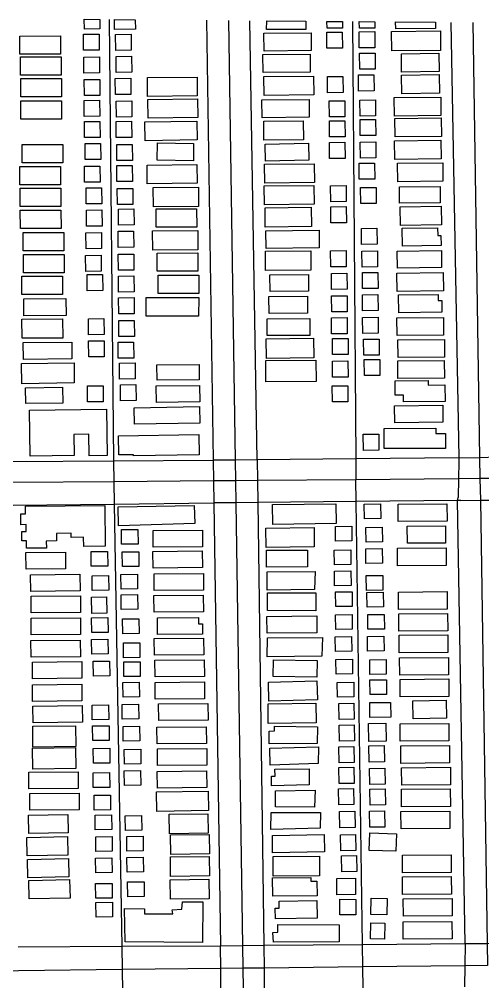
# Model space of a CAD drawing. Header units: millimetres. Extents: x 0 to 813, y 0 to 785.
# Drawn here: x 219.7 to 412.7, y 381.8 to 782.9 of the extents above; entities that cross this region are included whole.
import ezdxf

# ---------------------------------------------------------------- set-up
doc = ezdxf.new("R2010")
doc.units = ezdxf.units.MM

msp = doc.modelspace()

# ---------------------------------------------------------------- linework, layer by layer
at = {"layer": 'buildings'}
for points in [[(246.8158, 782.8512), (253.2755, 782.7948), (253.3151, 778.7896), (246.8565, 778.724), (246.8158, 782.8512)], [(259.3741, 782.7416), (268.037, 782.666), (268.1066, 778.7268), (259.4476, 778.5805), (259.3741, 782.7416)], [(322.7679, 782.1883), (339.0338, 782.0463), (339.036, 778.6063), (322.7664, 778.6042), (322.7679, 782.1883)], [(347.8694, 781.9692), (354.3291, 781.9128), (354.3561, 779.1831), (347.8976, 779.1285), (347.8694, 781.9692)], [(361.3342, 781.8517), (367.794, 781.7953), (367.82, 779.1765), (361.3613, 779.1108), (361.3342, 781.8517)], [(374.8056, 777.8053), (395.1441, 777.983), (395.2146, 769.899), (374.8762, 769.7324), (374.8056, 777.8053)], [(376.4681, 781.7196), (393.0066, 781.5752), (393.0274, 778.9342), (376.4911, 778.8121), (376.4681, 781.7196)], [(219.9451, 775.8617), (236.8874, 775.9021), (236.9037, 768.2738), (219.9614, 768.2445), (219.9451, 775.8617)], [(246.4893, 776.5953), (252.9478, 776.6498), (253.0139, 769.976), (246.5553, 769.9104), (246.4893, 776.5953)], [(259.8447, 776.534), (266.3033, 776.5885), (266.3694, 769.9147), (259.9108, 769.8491), (259.8447, 776.534)], [(321.5822, 777.0267), (341.2322, 777.2436), (341.3164, 769.7813), (321.6663, 769.5533), (321.5822, 777.0267)], [(347.7584, 777.4531), (354.217, 777.5188), (354.2832, 770.8339), (347.8246, 770.7793), (347.7584, 777.4531)], [(361.2901, 777.6125), (367.7571, 777.6781), (367.8233, 771.0043), (361.3564, 770.9386), (361.2901, 777.6125)], [(220.2092, 767.1541), (237.1433, 767.1947), (237.1595, 759.5664), (220.2255, 759.537), (220.2092, 767.1541)], [(246.6304, 767.1116), (253.0889, 767.1662), (253.155, 760.4923), (246.6964, 760.4267), (246.6304, 767.1116)], [(260.0469, 767.3829), (266.5054, 767.4374), (266.5716, 760.7636), (260.1129, 760.698), (260.0469, 767.3829)], [(321.1639, 768.1031), (340.8222, 768.3199), (340.9064, 760.8576), (321.248, 760.6297), (321.1639, 768.1031)], [(361.4943, 768.6723), (367.9529, 768.738), (368.019, 762.0531), (361.5605, 761.9985), (361.4943, 768.6723)], [(378.8581, 768.4985), (394.4906, 768.7284), (394.606, 761.0326), (378.9735, 760.8027), (378.8581, 768.4985)], [(220.3542, 758.1146), (237.2883, 758.1551), (237.3045, 750.5268), (220.3705, 750.4974), (220.3542, 758.1146)], [(259.6842, 758.1812), (266.1427, 758.2357), (266.2088, 751.5619), (259.7502, 751.4963), (259.6842, 758.1812)], [(273.0764, 758.5193), (293.7726, 758.7713), (293.87, 750.9313), (273.1738, 750.6793), (273.0764, 758.5193)], [(321.6151, 758.9387), (342.3112, 759.1909), (342.4088, 751.3509), (321.7126, 751.1099), (321.6151, 758.9387)], [(348.0532, 758.9409), (354.5119, 759.0066), (354.578, 752.3217), (348.1193, 752.2559), (348.0532, 758.9409)], [(360.9587, 759.6276), (367.4257, 759.6932), (367.4835, 753.0084), (361.025, 752.9538), (360.9587, 759.6276)], [(378.9626, 759.5481), (394.595, 759.778), (394.7104, 752.0711), (379.0779, 751.8412), (378.9626, 759.5481)], [(246.7725, 757.739), (253.231, 757.7935), (253.2971, 751.1197), (246.8385, 751.0541), (246.7725, 757.739)], [(375.9008, 750.1812), (395.2357, 750.4454), (395.3342, 742.7054), (376.0076, 742.4522), (375.9008, 750.1812)], [(220.4391, 748.8535), (237.3732, 748.894), (237.3895, 741.2657), (220.4555, 741.2363), (220.4391, 748.8535)], [(246.7461, 749.034), (253.2047, 749.0885), (253.2708, 742.4147), (246.8121, 742.3491), (246.7461, 749.034)], [(260.1578, 748.7501), (266.6163, 748.8047), (266.6825, 742.1308), (260.2238, 742.0652), (260.1578, 748.7501)], [(273.2711, 749.4682), (293.9674, 749.7202), (294.0648, 741.8802), (273.3686, 741.6282), (273.2711, 749.4682)], [(320.7584, 749.2528), (340.4084, 749.4697), (340.4926, 742.0074), (320.8425, 741.7794), (320.7584, 749.2528)], [(348.8037, 748.8745), (355.2622, 748.9291), (355.3284, 742.2553), (348.8698, 742.1896), (348.8037, 748.8745)], [(361.6062, 749.1735), (368.0648, 749.2392), (368.1311, 742.5654), (361.6724, 742.4997), (361.6062, 749.1735)], [(246.8931, 740.2165), (253.3516, 740.271), (253.4177, 733.5972), (246.9591, 733.5316), (246.8931, 740.2165)], [(260.0836, 740.2676), (266.5421, 740.3222), (266.6083, 733.6484), (260.1496, 733.5827), (260.0836, 740.2676)], [(271.9937, 740.0857), (293.687, 740.4401), (293.8173, 732.5554), (272.124, 732.2011), (271.9937, 740.0857)], [(321.552, 740.3297), (337.9892, 740.497), (338.0612, 732.5906), (321.6241, 732.4344), (321.552, 740.3297)], [(348.9047, 740.4904), (355.3716, 740.545), (355.4295, 733.8712), (348.9709, 733.8055), (348.9047, 740.4904)], [(361.6766, 741.0784), (368.1351, 741.133), (368.2014, 734.4592), (361.7427, 734.3934), (361.6766, 741.0784)], [(376.1655, 741.5292), (395.4922, 741.7935), (395.599, 734.0534), (376.2641, 733.8003), (376.1655, 741.5292)], [(220.9439, 730.6614), (237.8781, 730.7019), (237.8943, 723.0736), (220.9603, 723.0442), (220.9439, 730.6614)], [(247.145, 731.065), (253.6036, 731.1195), (253.6697, 724.4457), (247.211, 724.38), (247.145, 731.065)], [(260.34, 730.6719), (266.7985, 730.7265), (266.8647, 724.0526), (260.406, 723.987), (260.34, 730.6719)], [(277.2079, 724.0954), (277.3375, 731.3116), (292.3598, 731.0581), (292.2302, 723.8308), (277.2079, 724.0954)], [(322.0918, 730.8648), (340.2568, 731.1724), (340.3775, 724.0761), (322.2124, 723.7685), (322.0918, 730.8648)], [(348.901, 731.5077), (355.3596, 731.5734), (355.4257, 724.8885), (348.9589, 724.8339), (348.901, 731.5077)], [(361.7356, 731.6731), (368.1942, 731.7389), (368.2603, 725.0539), (361.8018, 724.9993), (361.7356, 731.6731)], [(376.0173, 732.1591), (395.3523, 732.4233), (395.4508, 724.6833), (376.1241, 724.4301), (376.0173, 732.1591)], [(260.3131, 721.9114), (266.7717, 721.966), (266.8378, 715.2922), (260.3792, 715.2265), (260.3131, 721.9114)], [(272.9651, 722.0783), (293.6614, 722.3304), (293.7589, 714.4904), (273.0627, 714.2495), (272.9651, 722.0783)], [(321.8519, 722.4059), (342.5482, 722.6581), (342.6457, 714.8181), (321.9495, 714.5771), (321.8519, 722.4059)], [(361.2685, 722.8721), (367.7355, 722.9377), (367.7934, 716.264), (361.3348, 716.1983), (361.2685, 722.8721)], [(377.2808, 722.8544), (396.0843, 723.0899), (396.1829, 715.361), (377.3793, 715.1254), (377.2808, 722.8544)], [(219.9752, 721.465), (236.9094, 721.5055), (236.9256, 713.8773), (219.9916, 713.8478), (219.9752, 721.465)], [(246.8467, 721.6406), (253.3053, 721.6952), (253.3714, 715.0213), (246.9127, 714.9557), (246.8467, 721.6406)], [(220.1202, 712.4254), (237.0543, 712.4549), (237.0706, 704.8377), (220.1365, 704.8083), (220.1202, 712.4254)], [(247.5977, 712.5958), (254.0562, 712.6503), (254.1224, 705.9765), (247.6637, 705.9108), (247.5977, 712.5958)], [(260.5695, 712.3157), (267.0281, 712.3703), (267.0942, 705.6964), (260.6355, 705.6308), (260.5695, 712.3157)], [(275.5318, 712.7844), (294.3428, 712.9197), (294.3967, 704.8358), (275.5857, 704.7117), (275.5318, 712.7844)], [(321.7731, 713.3905), (342.4694, 713.6427), (342.5669, 705.8027), (321.8707, 705.5617), (321.7731, 713.3905)], [(349.3744, 713.4824), (355.8329, 713.5371), (355.8991, 706.8632), (349.4405, 706.7975), (349.3744, 713.4824)], [(361.8856, 712.7402), (368.3443, 712.806), (368.4104, 706.1211), (361.9517, 706.0553), (361.8856, 712.7402)], [(378.0578, 712.9765), (394.9765, 713.1397), (395.0417, 706.3549), (378.1231, 706.1917), (378.0578, 712.9765)], [(220.181, 703.2534), (237.1152, 703.2939), (237.1315, 695.6656), (220.1974, 695.6362), (220.181, 703.2534)], [(247.6826, 703.3236), (254.1411, 703.3781), (254.2073, 696.7043), (247.7486, 696.6386), (247.6826, 703.3236)], [(261.0508, 703.7618), (267.5094, 703.8163), (267.5756, 697.1425), (261.1169, 697.0768), (261.0508, 703.7618)], [(276.6824, 703.8693), (293.6165, 703.8989), (293.6329, 696.2817), (276.6987, 696.241), (276.6824, 703.8693)], [(322.0834, 704.2607), (341.2856, 704.5148), (341.3981, 696.486), (322.1876, 696.2319), (322.0834, 704.2607)], [(349.4305, 704.7101), (355.8975, 704.7758), (355.9636, 698.0909), (349.4966, 698.0252), (349.4305, 704.7101)], [(378.4009, 704.7347), (395.5027, 704.9629), (395.6089, 697.1562), (378.5071, 696.9391), (378.4009, 704.7347)], [(221.3202, 693.9941), (238.2544, 694.0347), (238.2707, 686.4064), (221.3365, 686.3769), (221.3202, 693.9941)], [(247.4922, 693.8983), (253.9508, 693.9528), (254.0169, 687.279), (247.5582, 687.2134), (247.4922, 693.8983)], [(260.9117, 694.5026), (267.3703, 694.5571), (267.4364, 687.8833), (260.9778, 687.8177), (260.9117, 694.5026)], [(275.266, 694.7323), (294.0771, 694.8676), (294.1393, 686.7948), (275.3282, 686.6595), (275.266, 694.7323)], [(322.415, 694.7087), (344.564, 694.9593), (344.6495, 687.6413), (322.5005, 687.3907), (322.415, 694.7087)], [(362.1933, 695.6936), (368.6519, 695.7482), (368.7181, 689.0744), (362.2511, 689.0087), (362.1933, 695.6936)], [(379.1775, 695.7562), (393.947, 696.0048), (394.0012, 692.7066), (395.2963, 692.7286), (395.3677, 688.5419), (379.3031, 688.2824), (379.1775, 695.7562)], [(322.2163, 686.2162), (341.1433, 686.3284), (341.189, 678.2557), (322.2702, 678.1435), (322.2163, 686.2162)], [(349.3866, 686.3785), (355.8536, 686.4442), (355.9114, 679.7593), (349.4527, 679.6936), (349.3866, 686.3785)], [(362.4597, 686.2865), (368.9184, 686.3523), (368.9846, 679.6674), (362.526, 679.6127), (362.4597, 686.2865)], [(377.1772, 686.2801), (395.5077, 686.5198), (395.6033, 679.4016), (377.2728, 679.1619), (377.1772, 686.2801)], [(221.522, 684.8097), (238.4562, 684.8391), (238.4725, 677.2219), (221.5383, 677.1814), (221.522, 684.8097)], [(247.3516, 684.4726), (253.8102, 684.5271), (253.8763, 677.8533), (247.4176, 677.7877), (247.3516, 684.4726)], [(260.9943, 684.9639), (267.4529, 685.0185), (267.519, 678.3446), (261.0603, 678.279), (260.9943, 684.9639)], [(277.1854, 685.4552), (294.1195, 685.4848), (294.1359, 677.8676), (277.2017, 677.8269), (277.1854, 685.4552)], [(220.7791, 675.8001), (237.7134, 675.8406), (237.7296, 668.2124), (220.7954, 668.1829), (220.7791, 675.8001)], [(248.0119, 676.45), (254.4705, 676.5046), (254.5366, 669.8307), (248.0779, 669.7651), (248.0119, 676.45)], [(261.0307, 675.8365), (267.4893, 675.891), (267.5554, 669.2172), (261.0967, 669.1515), (261.0307, 675.8365)], [(277.636, 676.2353), (294.5702, 676.2649), (294.5866, 668.6477), (277.6523, 668.607), (277.636, 676.2353)], [(324.0887, 676.3066), (340.1192, 676.4663), (340.1919, 669.5926), (324.1614, 669.4329), (324.0887, 676.3066)], [(349.7112, 676.9821), (356.1782, 677.0366), (356.2361, 670.3629), (349.7774, 670.2972), (349.7112, 676.9821)], [(362.6218, 677.2801), (369.0805, 677.3459), (369.1467, 670.6721), (362.688, 670.6063), (362.6218, 677.2801)], [(376.9976, 677.1213), (396.3245, 677.3856), (396.4312, 669.6455), (377.0962, 669.3923), (376.9976, 677.1213)], [(221.5927, 666.3328), (239.1752, 666.4564), (239.2302, 659.4607), (221.6394, 659.3371), (221.5927, 666.3328)], [(261.1176, 666.7974), (267.5762, 666.8519), (267.6423, 660.1781), (261.1836, 660.1125), (261.1176, 666.7974)], [(272.6489, 666.9408), (294.4632, 666.8833), (294.4451, 659.1109), (272.6224, 659.1685), (272.6489, 666.9408)], [(323.7112, 667.3049), (339.7421, 667.509), (339.8295, 660.4131), (323.8069, 660.2089), (323.7112, 667.3049)], [(349.8037, 667.6099), (356.2707, 667.6755), (356.3369, 661.0017), (349.8699, 660.9361), (349.8037, 667.6099)], [(362.6077, 668.0643), (369.0746, 668.1189), (369.1325, 661.4451), (362.6738, 661.3794), (362.6077, 668.0643)], [(377.6566, 667.9773), (394.177, 668.1551), (394.2052, 665.6787), (395.6662, 665.6882), (395.7227, 660.7466), (377.7411, 660.5483), (377.6566, 667.9773)], [(220.8715, 657.9115), (237.7897, 658.0076), (237.836, 650.0238), (220.9178, 649.9276), (220.8715, 657.9115)], [(248.5153, 658.0914), (254.9739, 658.146), (255.04, 651.4721), (248.5813, 651.4065), (248.5153, 658.0914)], [(322.9416, 658.0846), (340.7476, 658.1399), (340.7694, 651.1334), (322.9634, 651.078), (322.9416, 658.0846)], [(349.757, 658.4609), (356.224, 658.5266), (356.2901, 651.8417), (349.8232, 651.7871), (349.757, 658.4609)], [(362.7328, 658.6252), (369.1998, 658.6908), (369.2659, 652.0059), (362.799, 651.9514), (362.7328, 658.6252)], [(377.0341, 658.4892), (396.3851, 658.6533), (396.4528, 651.1912), (377.1018, 651.027), (377.0341, 658.4892)], [(261.1425, 657.3147), (267.6012, 657.3693), (267.6673, 650.6955), (261.2086, 650.6298), (261.1425, 657.3147)], [(322.6032, 649.7599), (342.3036, 650.0096), (342.4062, 641.8032), (322.7059, 641.5645), (322.6032, 649.7599)], [(350.1793, 649.7965), (356.6381, 649.8622), (356.7042, 643.1773), (350.2454, 643.1116), (350.1793, 649.7965)], [(221.4251, 648.1355), (241.5734, 648.3477), (241.645, 641.3519), (221.505, 641.1395), (221.4251, 648.1355)], [(248.6006, 648.8636), (255.0592, 648.9182), (255.1253, 642.2443), (248.6666, 642.1787), (248.6006, 648.8636)], [(260.8978, 648.3119), (267.3564, 648.3664), (267.4225, 641.6926), (260.9638, 641.627), (260.8978, 648.3119)], [(363.1515, 649.5388), (369.6102, 649.6045), (369.6763, 642.9196), (363.2177, 642.865), (363.1515, 649.5388)], [(377.444, 649.3363), (396.8032, 649.4892), (396.8625, 642.0271), (377.5115, 641.863), (377.444, 649.3363)], [(220.7264, 639.4364), (242.5359, 639.7674), (242.6615, 631.3498), (220.8519, 631.0188), (220.7264, 639.4364)], [(261.4856, 639.6016), (267.9443, 639.6561), (268.0104, 632.9823), (261.5517, 632.9166), (261.4856, 639.6016)], [(277.0769, 638.8878), (294.6675, 638.9782), (294.7026, 632.549), (277.1203, 632.4584), (277.0769, 638.8878)], [(322.3658, 640.6459), (343.2852, 640.7518), (343.3322, 631.8796), (322.4045, 631.7738), (322.3658, 640.6459)], [(350.1389, 640.4143), (356.6059, 640.48), (356.672, 633.795), (350.2051, 633.7405), (350.1389, 640.4143)], [(363.4009, 641.0313), (369.8596, 641.097), (369.9258, 634.4121), (363.4671, 634.3575), (363.4009, 641.0313)], [(377.3676, 640.5873), (396.7185, 640.7404), (396.7862, 633.2782), (377.4268, 633.1141), (377.3676, 640.5873)], [(248.1539, 630.0692), (254.6125, 630.1237), (254.6786, 623.4499), (248.2199, 623.3843), (248.1539, 630.0692)], [(261.8548, 630.56), (268.3134, 630.6146), (268.3796, 623.9407), (261.9208, 623.8751), (261.8548, 630.56)], [(276.8008, 630.0962), (294.8238, 630.2717), (294.8965, 623.3979), (276.8652, 623.2225), (276.8008, 630.0962)], [(350.0489, 630.111), (356.5159, 630.1767), (356.582, 623.4917), (350.115, 623.4261), (350.0489, 630.111)], [(376.2313, 632.1363), (390.0289, 632.2935), (390.0537, 630.3834), (396.9525, 630.4675), (397.0336, 623.5937), (379.7907, 623.389), (379.7495, 626.2763), (376.3043, 626.2397), (376.2313, 632.1363)], [(222.3646, 629.34), (237.7237, 629.5942), (237.8315, 622.9422), (222.4807, 622.688), (222.3646, 629.34)], [(376.0496, 621.7894), (396.0742, 622.092), (396.1867, 615.007), (376.1536, 614.6933), (376.0496, 621.7894)], [(224.067, 619.9426), (256.121, 620.3727), (256.3756, 601.0836), (248.8125, 600.9832), (248.6918, 609.9671), (242.4571, 609.8884), (242.5795, 601.1155), (224.3235, 600.8755), (224.067, 619.9426)], [(267.5653, 621.0054), (294.8213, 621.4444), (294.9355, 614.5703), (267.6713, 614.1425), (267.5653, 621.0054)], [(261.0215, 609.3262), (294.5206, 609.8327), (294.6544, 601.4039), (267.274, 600.9882), (267.2696, 601.4324), (261.1426, 601.3417), (261.0215, 609.3262)], [(362.988, 609.9116), (369.4549, 609.9662), (369.5129, 603.2924), (363.0541, 603.2267), (362.988, 609.9116)], [(371.7257, 612.3891), (393.2092, 612.4458), (393.2148, 610.2362), (397.2243, 610.2456), (397.2448, 604.0385), (371.7517, 603.9613), (371.7257, 612.3891)], [(220.3372, 576.7462), (222.3273, 576.7567), (222.2925, 579.94), (255.352, 580.2463), (255.5101, 563.325), (246.5615, 563.2358), (246.5182, 567.0334), (241.3063, 566.9859), (241.2866, 568.7079), (235.184, 568.6496), (235.2189, 565.4849), (231.0021, 565.4474), (231.0253, 562.5248), (222.8143, 562.4478), (222.7786, 565.5194), (220.8093, 565.4994), (220.7744, 569.4551), (222.6672, 569.4851), (222.636, 572.2867), (220.3814, 572.2599), (220.3372, 576.7462)], [(260.858, 579.7235), (292.59, 580.1998), (292.8586, 572.724), (261.0456, 571.7365), (260.858, 579.7235)], [(325.2618, 580.6836), (351.5703, 580.9756), (351.664, 572.6915), (325.3554, 572.3995), (325.2618, 580.6836)], [(363.3815, 580.8391), (370.2223, 580.9237), (370.3017, 574.8049), (363.4609, 574.7203), (363.3815, 580.8391)], [(377.5263, 580.8155), (397.8404, 580.9823), (397.9013, 573.6979), (377.579, 573.5422), (377.5263, 580.8155)], [(262.2981, 570.2194), (269.1389, 570.3039), (269.2182, 564.1851), (262.3774, 564.1006), (262.2981, 570.2194)], [(275.4934, 569.8264), (296.0319, 570.0243), (296.104, 563.0728), (275.5654, 562.8749), (275.4934, 569.8264)], [(322.3923, 570.8558), (342.4823, 571.1548), (342.599, 563.0103), (322.5229, 562.7018), (322.3923, 570.8558)], [(351.3716, 571.5282), (358.2124, 571.6128), (358.2918, 565.494), (351.451, 565.4094), (351.3716, 571.5282)], [(364.0938, 571.1506), (370.9346, 571.2352), (371.014, 565.1164), (364.1732, 565.0318), (364.0938, 571.1506)], [(381.3313, 571.6662), (397.2783, 571.738), (397.3071, 564.5759), (381.3684, 564.5041), (381.3313, 571.6662)], [(322.7359, 561.6017), (339.769, 561.6297), (339.7706, 554.6402), (322.7444, 554.6121), (322.7359, 561.6017)], [(350.9372, 561.7164), (357.7781, 561.801), (357.8574, 555.6822), (351.0166, 555.5977), (350.9372, 561.7164)], [(364.0158, 562.2129), (370.8566, 562.2975), (370.936, 556.1787), (364.0951, 556.0941), (364.0158, 562.2129)], [(377.1914, 562.4198), (397.5055, 562.5867), (397.5664, 555.3022), (377.2441, 555.1465), (377.1914, 562.4198)], [(222.4772, 560.6524), (238.9812, 560.8188), (239.0449, 553.8674), (222.5492, 553.7009), (222.4772, 560.6524)], [(249.6666, 561.0362), (256.5074, 561.1207), (256.5867, 555.002), (249.7458, 554.9175), (249.6666, 561.0362)], [(262.6401, 560.9227), (269.481, 561.0072), (269.5603, 554.8885), (262.7194, 554.804), (262.6401, 560.9227)], [(275.4175, 561.1552), (295.9561, 561.3531), (296.0281, 554.4016), (275.4895, 554.2037), (275.4175, 561.1552)], [(224.4884, 551.441), (245.0271, 551.6499), (245.0991, 544.6984), (224.5604, 544.4896), (224.4884, 551.441)], [(250.0683, 550.9729), (256.9091, 551.0574), (256.9884, 544.9386), (250.1475, 544.8541), (250.0683, 550.9729)], [(262.0685, 551.5674), (268.9094, 551.6519), (268.9887, 545.5332), (262.1478, 545.4487), (262.0685, 551.5674)], [(275.8668, 551.7798), (296.4054, 551.9777), (296.4691, 545.0263), (275.9304, 544.8173), (275.8668, 551.7798)], [(322.9077, 552.6004), (342.9962, 552.7227), (342.7435, 545.3073), (322.959, 544.9311), (322.9077, 552.6004)], [(350.9931, 552.9108), (357.834, 552.9954), (357.9133, 546.8766), (351.0725, 546.792), (350.9931, 552.9108)], [(364.2584, 551.0295), (371.0993, 551.1141), (371.1786, 544.9953), (364.3378, 544.9107), (364.2584, 551.0295)], [(224.6502, 542.4235), (245.1889, 542.6213), (245.2608, 535.6698), (224.7222, 535.4721), (224.6502, 542.4235)], [(249.7826, 542.037), (256.0593, 542.1597), (256.1998, 535.452), (249.9231, 535.3292), (249.7826, 542.037)], [(262.135, 543.0393), (268.9759, 543.1238), (269.0552, 537.005), (262.2143, 536.9205), (262.135, 543.0393)], [(275.829, 542.7085), (296.3676, 542.9064), (296.4396, 535.955), (275.901, 535.7571), (275.829, 542.7085)], [(323.1799, 543.9333), (343.2244, 543.8047), (343.1733, 536.3596), (323.1288, 536.4976), (323.1799, 543.9333)], [(351.4901, 544.2346), (358.3309, 544.3192), (358.4103, 538.2004), (351.5695, 538.1158), (351.4901, 544.2346)], [(364.5044, 544.021), (371.3452, 544.1056), (371.4246, 537.9868), (364.5837, 537.9022), (364.5044, 544.021)], [(377.6051, 544.2064), (397.9193, 544.3732), (397.9802, 537.0887), (377.6578, 536.9331), (377.6051, 544.2064)], [(224.6863, 533.2628), (245.2249, 533.4605), (245.2886, 526.5091), (224.7499, 526.3114), (224.6863, 533.2628)], [(249.8485, 533.4423), (256.6893, 533.5268), (256.7686, 527.408), (249.9277, 527.3235), (249.8485, 533.4423)], [(277.2503, 533.4246), (294.3684, 533.5747), (294.3953, 530.9541), (296.0225, 530.9731), (296.0683, 526.7201), (277.3146, 526.5399), (277.2503, 533.4246)], [(322.9059, 534.0797), (343.6351, 534.2615), (343.699, 527.2436), (322.9698, 527.0618), (322.9059, 534.0797)], [(351.4904, 534.7632), (358.3312, 534.8478), (358.4106, 528.7291), (351.5698, 528.6445), (351.4904, 534.7632)], [(364.8806, 534.8239), (371.7214, 534.9085), (371.8008, 528.7898), (364.96, 528.7052), (364.8806, 534.8239)], [(377.783, 535.111), (398.1054, 535.2667), (398.1582, 527.9934), (377.844, 527.8376), (377.783, 535.111)], [(262.7443, 532.9741), (269.5851, 533.0586), (269.6644, 526.9399), (262.8236, 526.8554), (262.7443, 532.9741)], [(351.3191, 525.6043), (358.1599, 525.6889), (358.2393, 519.5701), (351.3984, 519.4855), (351.3191, 525.6043)], [(364.7097, 525.7094), (371.5505, 525.794), (371.6299, 519.6753), (364.789, 519.5907), (364.7097, 525.7094)], [(377.8793, 526.1718), (398.2018, 526.3386), (398.2628, 519.0541), (377.9403, 518.8984), (377.8793, 526.1718)], [(224.6048, 523.9587), (245.1435, 524.1565), (245.2155, 517.205), (224.6768, 517.0072), (224.6048, 523.9587)], [(249.836, 524.4263), (256.6768, 524.5108), (256.7561, 518.392), (249.9153, 518.3075), (249.836, 524.4263)], [(263.0802, 522.978), (269.9211, 523.0625), (270.0003, 516.9437), (263.1595, 516.8592), (263.0802, 522.978)], [(275.9383, 524.8419), (296.477, 525.0399), (296.549, 518.0884), (276.0102, 517.8794), (275.9383, 524.8419)], [(323.0154, 517.1495), (323.0851, 525.1249), (346.0476, 525.2872), (345.6729, 517.4448), (323.0154, 517.1495)], [(225.2238, 515.0149), (245.7625, 515.2127), (245.8345, 508.2612), (225.2957, 508.0523), (225.2238, 515.0149)], [(250.5285, 515.3375), (257.3693, 515.422), (257.4486, 509.3033), (250.6077, 509.2188), (250.5285, 515.3375)], [(263.2187, 515.0821), (270.0595, 515.1666), (270.1388, 509.0479), (263.2979, 508.9634), (263.2187, 515.0821)], [(276.2574, 515.7675), (296.7961, 515.9655), (296.8682, 509.014), (276.3294, 508.8161), (276.2574, 515.7675)], [(325.539, 508.9467), (325.6421, 515.9725), (343.8278, 515.7019), (343.7246, 508.6761), (325.539, 508.9467)], [(351.6345, 516.0969), (358.4753, 516.1815), (358.5547, 510.0627), (351.7138, 509.9781), (351.6345, 516.0969)], [(365.6625, 515.9966), (372.5033, 516.0812), (372.5827, 509.9624), (365.7419, 509.8778), (365.6625, 515.9966)], [(378.1132, 516.8428), (398.4274, 516.9985), (398.4885, 509.7251), (378.166, 509.5695), (378.1132, 516.8428)], [(225.2159, 505.5769), (245.7547, 505.7747), (245.8266, 498.8232), (225.2879, 498.6255), (225.2159, 505.5769)], [(262.8619, 506.5688), (269.7028, 506.6533), (269.7821, 500.5346), (262.9412, 500.4501), (262.8619, 506.5688)], [(276.3094, 506.5289), (296.8482, 506.7268), (296.9202, 499.7754), (276.3813, 499.5664), (276.3094, 506.5289)], [(323.5156, 506.7214), (343.6702, 507.2247), (343.9072, 499.3118), (323.6264, 498.6979), (323.5156, 506.7214)], [(352.1736, 506.5431), (359.0145, 506.6277), (359.0938, 500.509), (352.253, 500.4244), (352.1736, 506.5431)], [(365.7716, 507.5791), (372.6125, 507.6637), (372.6918, 501.545), (365.851, 501.4604), (365.7716, 507.5791)], [(378.3, 507.8139), (398.6144, 507.9808), (398.6753, 500.6963), (378.3527, 500.5406), (378.3, 507.8139)], [(262.5743, 497.4109), (269.4152, 497.4954), (269.4945, 491.3767), (262.6536, 491.2922), (262.5743, 497.4109)], [(277.7755, 497.6222), (298.3143, 497.8201), (298.3863, 490.8686), (277.8475, 490.6596), (277.7755, 497.6222)], [(323.3457, 497.6301), (343.2336, 497.8658), (343.3292, 489.6935), (323.4413, 489.4578), (323.3457, 497.6301)], [(352.8443, 497.7988), (359.1211, 497.9327), (359.2534, 491.2139), (352.9766, 491.0911), (352.8443, 497.7988)], [(365.7392, 498.1636), (374.3564, 498.2438), (374.4105, 492.0808), (365.7933, 492.0006), (365.7392, 498.1636)], [(383.667, 498.8176), (397.466, 499.0969), (397.6171, 491.6895), (383.8182, 491.4102), (383.667, 498.8176)], [(225.4205, 496.7034), (245.9592, 496.9012), (246.0229, 489.9498), (225.4841, 489.752), (225.4205, 496.7034)], [(250.0866, 497.0982), (256.9275, 497.1827), (257.0068, 491.064), (250.1659, 490.9795), (250.0866, 497.0982)], [(365.1396, 489.397), (372.3794, 489.5337), (372.5054, 482.0932), (365.2739, 481.9565), (365.1396, 489.397)], [(378.3212, 489.3263), (398.6439, 489.4931), (398.6965, 482.2087), (378.3822, 482.053), (378.3212, 489.3263)], [(225.33, 488.2655), (243.1713, 488.5091), (243.2943, 479.7917), (225.4529, 479.5481), (225.33, 488.2655)], [(250.2931, 488.4356), (257.134, 488.5201), (257.2133, 482.4014), (250.3724, 482.3169), (250.2931, 488.4356)], [(262.9834, 488.1914), (269.8243, 488.2759), (269.9036, 482.1571), (263.0627, 482.0726), (262.9834, 488.1914)], [(277.0758, 487.8571), (297.6146, 488.0551), (297.6784, 481.1037), (277.1395, 480.8947), (277.0758, 487.8571)], [(323.7885, 486.1973), (325.9885, 486.3456), (326.0061, 488.3558), (343.8782, 488.0321), (343.8182, 481.1548), (323.8195, 480.9852), (323.7885, 486.1973)], [(352.9399, 488.7818), (359.2166, 488.9047), (359.3572, 482.1969), (353.0804, 482.063), (352.9399, 488.7818)], [(225.2752, 479.161), (243.1166, 479.4046), (243.2395, 470.6873), (225.3981, 470.4437), (225.2752, 479.161)], [(250.5592, 479.0064), (257.4001, 479.0909), (257.4794, 472.9721), (250.6385, 472.8876), (250.5592, 479.0064)], [(263.464, 478.6048), (270.3049, 478.6893), (270.3842, 472.5705), (263.5433, 472.486), (263.464, 478.6048)], [(277.2625, 478.8283), (297.8013, 479.0262), (297.8651, 472.0748), (277.3262, 471.8769), (277.2625, 478.8283)], [(324.0615, 479.2148), (344.3135, 479.7172), (344.2526, 472.7376), (324.2496, 472.0747), (324.0615, 479.2148)], [(352.8191, 479.7113), (359.0959, 479.8341), (359.2282, 473.1264), (352.9515, 473.0036), (352.8191, 479.7113)], [(365.3655, 480.0903), (371.6422, 480.2131), (371.7829, 473.5053), (365.506, 473.3714), (365.3655, 480.0903)], [(378.5977, 480.108), (398.912, 480.2637), (398.9729, 472.9792), (378.6503, 472.8236), (378.5977, 480.108)], [(223.7014, 469.115), (244.2403, 469.3239), (244.3123, 462.3724), (223.7733, 462.1635), (223.7014, 469.115)], [(263.4528, 469.7331), (270.2937, 469.8177), (270.373, 463.6989), (263.5321, 463.6144), (263.4528, 469.7331)], [(277.1806, 469.4576), (297.7194, 469.6555), (297.7831, 462.7042), (277.2442, 462.4951), (277.1806, 469.4576)], [(324.7171, 463.4711), (324.8084, 467.5467), (326.2758, 467.4687), (326.12, 470.3366), (340.5251, 470.5737), (340.4661, 463.8267), (324.7171, 463.4711)], [(352.8351, 471.0837), (359.1118, 471.2065), (359.2442, 464.4988), (352.9674, 464.376), (352.8351, 471.0837)], [(365.6409, 470.7498), (371.9177, 470.8837), (372.05, 464.1649), (365.7732, 464.0421), (365.6409, 470.7498)], [(378.9334, 471.0223), (399.256, 471.178), (399.3087, 463.8936), (378.9943, 463.7378), (378.9334, 471.0223)], [(250.4705, 468.8696), (257.3114, 468.9541), (257.3907, 462.8354), (250.5498, 462.7509), (250.4705, 468.8696)], [(276.8318, 460.8998), (298.4262, 461.244), (298.5632, 453.1816), (276.9687, 452.8263), (276.8318, 460.8998)], [(326.41, 461.325), (342.8965, 461.6742), (342.654, 454.6217), (326.4078, 454.6985), (326.41, 461.325)], [(352.6254, 462.2804), (358.9022, 462.4143), (359.0345, 455.6955), (352.7577, 455.5727), (352.6254, 462.2804)], [(365.7892, 462.0766), (372.0661, 462.2105), (372.1984, 455.4917), (365.9216, 455.3689), (365.7892, 462.0766)], [(378.9294, 462.0063), (399.2438, 462.162), (399.3048, 454.8887), (378.982, 454.7219), (378.9294, 462.0063)], [(224.1135, 460.2396), (244.6523, 460.4374), (244.7243, 453.4859), (224.1854, 453.2882), (224.1135, 460.2396)], [(250.8784, 459.5057), (257.7193, 459.5902), (257.7986, 453.4715), (250.9577, 453.387), (250.8784, 459.5057)], [(223.5944, 451.2059), (240.0002, 451.5064), (240.1491, 443.8548), (223.7432, 443.5431), (223.5944, 451.2059)], [(251.3042, 451.2521), (258.1452, 451.3366), (258.2244, 445.2178), (251.3835, 445.1333), (251.3042, 451.2521)], [(263.8535, 451.009), (270.6944, 451.0935), (270.7737, 444.9748), (263.9328, 444.8903), (263.8535, 451.009)], [(282.138, 451.6153), (298.2525, 451.8297), (298.3641, 443.7009), (282.2495, 443.4754), (282.138, 451.6153)], [(324.5508, 445.2403), (324.7033, 452.3401), (345.2084, 452.3285), (345.0544, 445.8522), (324.5508, 445.2403)], [(353.1562, 452.7267), (359.433, 452.8495), (359.5653, 446.1418), (353.2968, 446.0189), (353.1562, 452.7267)], [(365.5761, 452.8847), (371.8529, 453.0075), (371.9853, 446.2998), (365.7085, 446.177), (365.5761, 452.8847)], [(378.7077, 452.7811), (399.0222, 452.948), (399.0831, 445.6635), (378.7604, 445.5078), (378.7077, 452.7811)], [(222.8243, 441.9411), (239.8368, 442.3141), (240.0019, 434.629), (222.9978, 434.256), (222.8243, 441.9411)], [(251.5741, 442.2447), (258.415, 442.3292), (258.4943, 436.2105), (251.6533, 436.126), (251.5741, 442.2447)], [(264.4756, 442.4094), (271.3165, 442.4939), (271.3958, 436.3752), (264.5549, 436.2907), (264.4756, 442.4094)], [(282.6851, 442.983), (298.7997, 443.1974), (298.9112, 435.0686), (282.7966, 434.8431), (282.6851, 442.983)], [(325.1412, 442.7316), (346.6594, 443.2044), (346.9022, 435.9429), (325.2107, 435.5554), (325.1412, 442.7316)], [(353.5115, 443.0413), (359.7883, 443.1641), (359.929, 436.4563), (353.6522, 436.3335), (353.5115, 443.0413)], [(365.4919, 436.5854), (365.6795, 443.8122), (376.8089, 443.5151), (376.6212, 436.2884), (365.4919, 436.5854)], [(223.1928, 432.8219), (240.1969, 433.1949), (240.3622, 425.5209), (223.358, 425.1479), (223.1928, 432.8219)], [(251.4964, 433.3737), (258.3374, 433.4582), (258.4167, 427.3394), (251.5757, 427.2549), (251.4964, 433.3737)], [(264.5397, 433.6038), (271.3806, 433.6883), (271.4599, 427.5695), (264.619, 427.485), (264.5397, 433.6038)], [(282.6717, 433.856), (298.7863, 434.0704), (298.8978, 425.9416), (282.7832, 425.7161), (282.6717, 433.856)], [(325.406, 434.018), (344.8062, 434.165), (344.8182, 425.9841), (325.5158, 425.8829), (325.406, 434.018)], [(353.9666, 434.321), (360.2434, 434.4439), (360.3841, 427.7361), (354.1073, 427.6132), (353.9666, 434.321)], [(379.2705, 434.522), (399.5849, 434.6777), (399.6459, 427.3933), (379.3231, 427.2376), (379.2705, 434.522)], [(325.2304, 425.1119), (341.1622, 425.3169), (341.1812, 423.6845), (343.7133, 423.7179), (343.7936, 417.699), (325.3295, 417.4606), (325.2304, 425.1119)], [(379.3245, 425.4943), (399.639, 425.6501), (399.7, 418.3767), (379.3772, 418.221), (379.3245, 425.4943)], [(223.6969, 424.0346), (240.701, 424.3965), (240.8746, 416.7224), (223.8704, 416.3494), (223.6969, 424.0346)], [(251.5446, 422.7471), (258.3855, 422.8316), (258.4648, 416.7129), (251.6239, 416.6284), (251.5446, 422.7471)], [(264.8738, 423.3967), (271.7147, 423.4812), (271.794, 417.3624), (264.953, 417.2779), (264.8738, 423.3967)], [(282.5638, 424.3634), (298.6784, 424.5778), (298.7899, 416.449), (282.6753, 416.2235), (282.5638, 424.3634)], [(351.9414, 424.8452), (359.7288, 424.9437), (359.819, 418.1586), (352.0315, 418.0601), (351.9414, 424.8452)], [(251.683, 414.8513), (258.524, 414.9358), (258.6033, 408.817), (251.7623, 408.7325), (251.683, 414.8513)], [(263.5755, 412.3431), (271.8473, 412.1963), (271.8296, 410.1768), (283.6365, 410.0736), (283.3944, 411.8347), (287.4529, 412.0598), (287.6532, 415.0735), (296.2535, 415.0914), (296.1057, 398.1913), (263.7951, 398.4739), (263.5755, 412.3431)], [(326.3573, 412.5328), (328.0177, 412.5516), (327.9769, 415.4722), (343.7012, 415.679), (343.8024, 408.2609), (326.4258, 408.0241), (326.3573, 412.5328)], [(353.1959, 409.7556), (353.2936, 416.1948), (359.9669, 416.0921), (359.8692, 409.6529), (353.1959, 409.7556)], [(366.1548, 409.8312), (366.3061, 416.7029), (372.9873, 416.5558), (372.836, 409.684), (366.1548, 409.8312)], [(379.635, 416.3756), (399.9579, 416.5424), (400.0188, 409.2579), (379.696, 409.1022), (379.635, 416.3756)], [(325.3659, 402.3563), (327.4755, 402.5054), (327.4199, 405.6982), (352.8989, 405.5593), (353.0112, 398.4944), (325.5811, 398.3153), (325.3659, 402.3563)], [(366.0331, 399.6947), (366.1825, 406.3555), (371.9673, 406.2162), (371.8179, 399.5664), (366.0331, 399.6947)], [(379.6262, 406.8044), (399.9407, 406.9601), (400.0017, 399.6868), (379.6788, 399.52), (379.6262, 406.8044)]]:
    msp.add_lwpolyline(points, dxfattribs=at)
at = {"layer": 'minor_roads'}
for points in [[(257.1509, 782.761), (259.0493, 598.8464), (259.1401, 590.1436), (259.3025, 580.8632), (262.4074, 396.5316), (262.5733, 386.8696), (262.7321, 377.9708), (265.8905, 193.3595), (266.0229, 185.4289), (266.1331, 175.7488), (267.2603, 74.7126), (267.3081, 70.6264)], [(306.8615, 782.3271), (309.629, 599.2044), (309.7623, 590.5851), (309.8979, 581.4166), (312.7026, 396.8177), (312.8434, 387.4538), (312.9713, 379.002), (315.7648, 193.8914), (315.8906, 185.9887)], [(358.4679, 781.8767), (359.8757, 599.6868), (359.9321, 591.0122)], [(408.6319, 781.4389), (411.4596, 600.316), (411.5981, 591.4639), (411.7488, 582.4256), (414.6381, 397.6585), (414.7751, 388.639)], [(420.129, 591.5291), (411.5981, 591.4639), (402.6287, 591.384), (359.9321, 591.0122), (318.9196, 590.6633), (309.7623, 590.5851), (300.6538, 590.4972), (259.1401, 590.1436), (217.0559, 589.786), (207.8709, 589.7082), (198.9294, 589.6376), (157.7706, 589.2722), (117.6277, 588.9261), (115.6028, 588.9066), (105.7567, 588.8254), (97.2675, 588.7603), (55.2458, 588.3938), (50.8342, 588.358), (24.0514, 588.1278), (14.3584, 588.0455), (5.103, 587.968)], [(362.7932, 388.0225), (362.6648, 397.2281), (360.0613, 581.8997), (359.9321, 591.0122)], [(362.7932, 388.0225), (321.6949, 387.5532), (312.8434, 387.4538), (303.63, 387.3482), (262.5733, 386.8696), (219.3943, 386.3726), (210.8211, 386.2708), (202.2618, 386.1689), (160.224, 385.6902), (118.207, 385.2022), (108.6109, 385.0909), (99.8151, 384.9913), (58.0695, 384.5106), (17.2285, 384.0315), (7.2984, 383.9233)], [(414.7751, 388.639), (405.2972, 388.5169), (362.7932, 388.0225)], [(369.2564, 71.5969), (369.1677, 75.7764), (366.9534, 176.8035), (366.7393, 186.5403), (366.5849, 194.3595), (362.9655, 379.077), (362.7932, 388.0225)]]:
    msp.add_lwpolyline(points, dxfattribs=at)
at = {"layer": 'paths'}
for points in [[(297.7542, 782.4066), (300.5273, 599.1072)], [(318.7654, 599.2921), (315.732, 782.2497)], [(399.4811, 781.5187), (402.7954, 600.1124), (402.782, 598.5862)], [(216.8893, 598.5732), (259.0493, 598.8464), (300.5273, 599.1072)], [(318.7654, 599.2921), (309.629, 599.2044), (300.5273, 599.1072)], [(300.5273, 599.1072), (300.6538, 590.4972), (300.7894, 581.3473)], [(402.7954, 600.1124), (359.8757, 599.6868), (318.7654, 599.2921)], [(318.7654, 599.2921), (318.9196, 590.6633), (319.0828, 581.4759)], [(402.782, 598.5862), (402.6287, 591.384), (402.456, 583.5584)], [(402.7954, 600.1124), (411.4596, 600.316), (418.5371, 600.4683)], [(319.0828, 581.4759), (309.8979, 581.4166), (300.7894, 581.3473)], [(403.6352, 582.3382), (402.2157, 582.332), (360.0613, 581.8997), (319.0828, 581.4759)], [(319.0828, 581.4759), (321.5819, 396.9169)], [(405.4389, 397.5713), (402.2157, 582.332), (402.456, 583.5584)], [(403.6352, 582.3382), (411.7488, 582.4256), (418.8047, 582.4943)], [(217.2452, 580.403), (259.3025, 580.8632), (300.7894, 581.3473)], [(300.7894, 581.3473), (303.5518, 396.7116)], [(405.4389, 397.5713), (362.6648, 397.2281), (321.5819, 396.9169)], [(405.4389, 397.5713), (405.2972, 388.5169), (405.2063, 379.6948)], [(423.6146, 397.7291), (414.6381, 397.6585), (405.4389, 397.5713)], [(303.5518, 396.7116), (262.4074, 396.5316), (219.2299, 396.2114)], [(321.5819, 396.9169), (312.7026, 396.8177), (303.5518, 396.7116)], [(303.7017, 378.841), (303.63, 387.3482), (303.5518, 396.7116)], [(321.5819, 396.9169), (321.6949, 387.5532), (321.7885, 379.1576)]]:
    msp.add_lwpolyline(points, dxfattribs=at)

doc.saveas('drawing.dxf')
